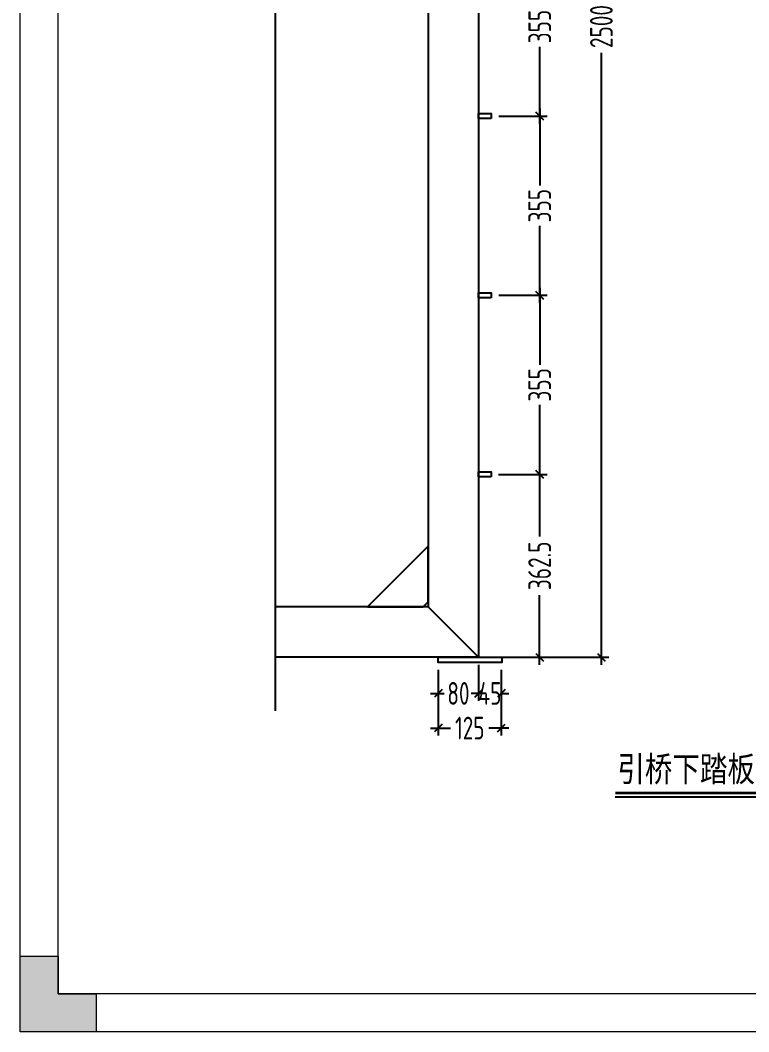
# Model space of a CAD drawing. Header units: millimetres. Extents: x 136606 to 1231039, y 82794 to 127364.
# Drawn here: x 860482 to 861925, y 122467 to 124472 of the extents above; entities that cross this region are included whole.
import ezdxf

# ---------------------------------------------------------------- set-up
doc = ezdxf.new("R2010")
doc.units = ezdxf.units.MM
doc.linetypes.add('PHANTOM2', pattern=[1.25, 0.625, -0.125, 0.125, -0.125, 0.125, -0.125])
for name, color, linetype in [('100x100铝方通', 3, 'Continuous'), ('HR-Break', 1, 'PHANTOM2'), ('HR-dimension', 9, 'Continuous'), ('HR-Zhuliang', 3, 'Continuous'), ('标注', 9, 'Continuous'), ('铝条', 31, 'Continuous'), ('铝通', 4, 'Continuous')]:
    doc.layers.add(name, color=color, linetype=linetype)
doc.layers.add('图框', color=7, linetype='Continuous', lineweight=13)
doc.layers.add('文本', color=3, linetype='Continuous', lineweight=13)
doc.styles.add('hztxt', font='ros1.shx', dxfattribs={"width": 0.8, "bigfont": 'hztxt.shx'})
doc.styles.add('工程字体', font='arial.ttf', dxfattribs={"width": 0.8})
doc.dimstyles.new('DIM-15', dxfattribs={"dimscale": 15, "dimtxt": 3, "dimasz": 1, "dimexe": 1, "dimexo": 1, "dimgap": 0.5, "dimtad": 0, "dimdec": 1, "dimrnd": 0.0005, "dimzin": 9, "dimdsep": 46, "dimtxsty": 'hztxt', "dimblk": 'OBLIQUE', "dimcen": 0, "dimdle": 1, "dimclrd": 9, "dimclre": 9, "dimclrt": 2, "dimazin": 2, "dimtfac": 1, "dimtdec": 1, "dimtix": 1, "dimtofl": 0, "dimtmove": 2, "dimatfit": 3, "dimfxl": 1, "dimarcsym": 2})

# ---------------------------------------------------------------- blocks, each defined once
blk = doc.blocks.new('_Oblique')
at = {"color": 0, "linetype": 'ByBlock', "lineweight": -2}
blk.add_line((-0.5, -0.5), (0.5, 0.5), dxfattribs=at)
blk = doc.blocks.new('*D1192')
at = {"layer": 'Defpoints', "color": 0, "ltscale": 1.5, "transparency": 16777216}
for p in [(861390, 125709.4), (861389.9, 123209.5), (861633.3, 123209.5)]:
    blk.add_point(p, dxfattribs=at)
at = {"layer": 'HR-dimension', "color": 9, "lineweight": -2, "ltscale": 1.5, "transparency": 16777216}
for p, q in [((861633.3, 125724.4), (861633.3, 124511.3)), ((861405, 125709.4), (861648.3, 125709.4)), ((861633.3, 123194.5), (861633.3, 124407.5)), ((861404.9, 123209.5), (861648.3, 123209.5))]:
    blk.add_line(p, q, dxfattribs=at)
at = {"layer": 'HR-dimension', "color": 9, "lineweight": -2, "ltscale": 1.5, "transparency": 16777216, "xscale": 15, "yscale": 15, "zscale": 15}
for p, rotation in [((861633.3, 125709.4), 90), ((861633.3, 123209.5), 270)]:
    blk.add_blockref('_Oblique', p, dxfattribs=dict(at, rotation=rotation))
at = {"layer": 'HR-dimension', "color": 2, "ltscale": 1.5, "transparency": 16777216, "insert": (861633.3, 124459.4), "char_height": 45, "attachment_point": 5, "rotation": 90, "style": 'hztxt'}
blk.add_mtext('2500', dxfattribs=at)
blk = doc.blocks.new('*U946')
blk.add_line((0, 0), (46.16, 0))
at = {"const_width": 0.5}
blk.add_lwpolyline([(0, 0.75), (46.16, 0.75)], dxfattribs=at)
at = {"style": '工程字体', "width": 0.8}
blk.add_attdef('图名标注', (0.42, 3), '', height=5, dxfattribs=at)
blk = doc.blocks.new('*D1078')
at = {"layer": 'Defpoints', "color": 0, "ltscale": 1.5, "transparency": 16777216}
for p in [(861310, 123199.4), (861434.9, 123199.4), (861434.9, 123069.2)]:
    blk.add_point(p, dxfattribs=at)
at = {"layer": 'HR-dimension', "color": 9, "lineweight": -2, "ltscale": 1.5, "transparency": 16777216}
for p, q in [((861310, 123184.4), (861310, 123054.2)), ((861434.9, 123184.4), (861434.9, 123054.2)), ((861295, 123069.2), (861334.4, 123069.2)), ((861449.9, 123069.2), (861410.6, 123069.2))]:
    blk.add_line(p, q, dxfattribs=at)
at = {"layer": 'HR-dimension', "color": 9, "lineweight": -2, "ltscale": 1.5, "transparency": 16777216, "xscale": 15, "yscale": 15, "zscale": 15, "rotation": 180}
blk.add_blockref('_Oblique', (861310, 123069.2), dxfattribs=at)
at = {"layer": 'HR-dimension', "color": 9, "lineweight": -2, "ltscale": 1.5, "transparency": 16777216, "xscale": 15, "yscale": 15, "zscale": 15}
blk.add_blockref('_Oblique', (861434.9, 123069.2), dxfattribs=at)
at = {"layer": 'HR-dimension', "color": 2, "ltscale": 1.5, "transparency": 16777216, "insert": (861372.5, 123069.2), "char_height": 45, "attachment_point": 5, "style": 'hztxt'}
blk.add_mtext('125', dxfattribs=at)
blk = doc.blocks.new('*D1079')
at = {"layer": 'Defpoints', "color": 0, "ltscale": 1.5, "transparency": 16777216}
for p in [(861310, 123199.4), (861390, 123209.4), (861390, 123137.9)]:
    blk.add_point(p, dxfattribs=at)
at = {"layer": 'HR-dimension', "color": 9, "lineweight": -2, "ltscale": 1.5, "transparency": 16777216}
for p, q in [((861310, 123184.4), (861310, 123122.9)), ((861390, 123194.4), (861390, 123122.9)), ((861295, 123137.9), (861322.1, 123137.9)), ((861405, 123137.9), (861377.9, 123137.9))]:
    blk.add_line(p, q, dxfattribs=at)
at = {"layer": 'HR-dimension', "color": 9, "lineweight": -2, "ltscale": 1.5, "transparency": 16777216, "xscale": 15, "yscale": 15, "zscale": 15, "rotation": 180}
blk.add_blockref('_Oblique', (861310, 123137.9), dxfattribs=at)
at = {"layer": 'HR-dimension', "color": 9, "lineweight": -2, "ltscale": 1.5, "transparency": 16777216, "xscale": 15, "yscale": 15, "zscale": 15}
blk.add_blockref('_Oblique', (861390, 123137.9), dxfattribs=at)
at = {"layer": 'HR-dimension', "color": 2, "ltscale": 1.5, "transparency": 16777216, "insert": (861350, 123137.9), "char_height": 45, "attachment_point": 5, "style": 'hztxt'}
blk.add_mtext('80', dxfattribs=at)
blk = doc.blocks.new('*D1080')
at = {"layer": 'Defpoints', "color": 0, "ltscale": 1.5, "transparency": 16777216}
for p in [(861390, 123209.4), (861434.9, 123199.4), (861434.9, 123137.9)]:
    blk.add_point(p, dxfattribs=at)
at = {"layer": 'HR-dimension', "color": 9, "lineweight": -2, "ltscale": 1.5, "transparency": 16777216}
for p, q in [((861390, 123194.4), (861390, 123122.9)), ((861434.9, 123184.4), (861434.9, 123122.9)), ((861390, 123137.9), (861375, 123137.9)), ((861434.9, 123137.9), (861449.9, 123137.9))]:
    blk.add_line(p, q, dxfattribs=at)
at = {"layer": 'HR-dimension', "color": 9, "lineweight": -2, "ltscale": 1.5, "transparency": 16777216, "xscale": 15, "yscale": 15, "zscale": 15}
blk.add_blockref('_Oblique', (861390, 123137.9), dxfattribs=at)
at = {"layer": 'HR-dimension', "color": 9, "lineweight": -2, "ltscale": 1.5, "transparency": 16777216, "xscale": 15, "yscale": 15, "zscale": 15, "rotation": 180}
blk.add_blockref('_Oblique', (861434.9, 123137.9), dxfattribs=at)
at = {"layer": 'HR-dimension', "color": 2, "ltscale": 1.5, "transparency": 16777216, "insert": (861412.5, 123137.9), "char_height": 45, "attachment_point": 5, "style": 'hztxt'}
blk.add_mtext('45', dxfattribs=at)
blk = doc.blocks.new('GW-TK')
at = {"layer": '图框', "linetype": 'Continuous', "lineweight": 0}
h = blk.add_hatch(color=256, dxfattribs=at)
h.dxf.hatch_style = 1
h.paths.add_polyline_path([(927193.56, 464418.01), (927193.56, 464423.01), (927188.55, 464423.01), (927188.55, 464428.01), (927183.55, 464428.01), (927183.55, 464418.01)])
at = {"layer": '图框'}
for points in [[(927183.55, 464715.01), (927603.55, 464715.01), (927603.55, 464418.01), (927183.55, 464418.01)], [(927188.55, 464710.01), (927598.55, 464710.01), (927598.55, 464423.01), (927188.55, 464423.01)]]:
    blk.add_lwpolyline(points, close=True, dxfattribs=at)
at = {"layer": '图框', "linetype": 'Continuous', "lineweight": 0}
blk.add_lwpolyline([(927188.55, 464428.01), (927188.55, 464423.01), (927193.56, 464423.01), (927193.56, 464418.01), (927183.55, 464418.01), (927183.55, 464428.01)], close=True, dxfattribs=at)
blk = doc.blocks.new('*D1136')
at = {"layer": 'Defpoints', "color": 0, "ltscale": 1.5, "transparency": 16777216}
for p in [(861414.9, 124636.9), (861414.8, 124281.9), (861511.1, 124281.9)]:
    blk.add_point(p, dxfattribs=at)
at = {"layer": 'HR-dimension', "color": 9, "lineweight": -2, "ltscale": 1.5, "transparency": 16777216}
for p, q in [((861511.1, 124651.9), (861511.1, 124499.3)), ((861429.9, 124636.9), (861526.1, 124636.9)), ((861511.1, 124266.9), (861511.1, 124419.5)), ((861429.8, 124281.9), (861526.1, 124281.9))]:
    blk.add_line(p, q, dxfattribs=at)
at = {"layer": 'HR-dimension', "color": 9, "lineweight": -2, "ltscale": 1.5, "transparency": 16777216, "xscale": 15, "yscale": 15, "zscale": 15}
for p, rotation in [((861511.1, 124636.9), 90), ((861511.1, 124281.9), 270)]:
    blk.add_blockref('_Oblique', p, dxfattribs=dict(at, rotation=rotation))
at = {"layer": 'HR-dimension', "color": 2, "ltscale": 1.5, "transparency": 16777216, "insert": (861511.1, 124459.4), "char_height": 45, "attachment_point": 5, "rotation": 90, "style": 'hztxt'}
blk.add_mtext('355', dxfattribs=at)
blk = doc.blocks.new('*D1137')
at = {"layer": 'Defpoints', "color": 0, "ltscale": 1.5, "transparency": 16777216}
for p in [(861414.8, 124281.9), (861414.8, 123926.9), (861511, 123926.9)]:
    blk.add_point(p, dxfattribs=at)
at = {"layer": 'HR-dimension', "color": 9, "lineweight": -2, "ltscale": 1.5, "transparency": 16777216}
for p, q in [((861429.8, 124281.9), (861526, 124281.9)), ((861511, 124296.9), (861511, 124144.3)), ((861511, 123911.9), (861511, 124064.5)), ((861429.8, 123926.9), (861526, 123926.9))]:
    blk.add_line(p, q, dxfattribs=at)
at = {"layer": 'HR-dimension', "color": 9, "lineweight": -2, "ltscale": 1.5, "transparency": 16777216, "xscale": 15, "yscale": 15, "zscale": 15}
for p, rotation in [((861511, 124281.9), 90), ((861511, 123926.9), 270)]:
    blk.add_blockref('_Oblique', p, dxfattribs=dict(at, rotation=rotation))
at = {"layer": 'HR-dimension', "color": 2, "ltscale": 1.5, "transparency": 16777216, "insert": (861511, 124104.4), "char_height": 45, "attachment_point": 5, "rotation": 90, "style": 'hztxt'}
blk.add_mtext('355', dxfattribs=at)
blk = doc.blocks.new('*D1138')
at = {"layer": 'Defpoints', "color": 0, "ltscale": 1.5, "transparency": 16777216}
for p in [(861414.8, 123926.9), (861414.7, 123571.9), (861511, 123571.9)]:
    blk.add_point(p, dxfattribs=at)
at = {"layer": 'HR-dimension', "color": 9, "lineweight": -2, "ltscale": 1.5, "transparency": 16777216}
for p, q in [((861511, 123941.9), (861511, 123789.3)), ((861429.8, 123926.9), (861526, 123926.9)), ((861511, 123556.9), (861511, 123709.5)), ((861429.7, 123571.9), (861526, 123571.9))]:
    blk.add_line(p, q, dxfattribs=at)
at = {"layer": 'HR-dimension', "color": 9, "lineweight": -2, "ltscale": 1.5, "transparency": 16777216, "xscale": 15, "yscale": 15, "zscale": 15}
for p, rotation in [((861511, 123926.9), 90), ((861511, 123571.9), 270)]:
    blk.add_blockref('_Oblique', p, dxfattribs=dict(at, rotation=rotation))
at = {"layer": 'HR-dimension', "color": 2, "ltscale": 1.5, "transparency": 16777216, "insert": (861511, 123749.4), "char_height": 45, "attachment_point": 5, "rotation": 90, "style": 'hztxt'}
blk.add_mtext('355', dxfattribs=at)
blk = doc.blocks.new('*D1139')
at = {"layer": 'Defpoints', "color": 0, "ltscale": 1.5, "transparency": 16777216}
for p in [(861414.7, 123571.9), (861435.8, 123209.4), (861510.9, 123209.4)]:
    blk.add_point(p, dxfattribs=at)
at = {"layer": 'HR-dimension', "color": 9, "lineweight": -2, "ltscale": 1.5, "transparency": 16777216}
for p, q in [((861510.9, 123586.9), (861510.9, 123448.6)), ((861429.7, 123571.9), (861525.9, 123571.9)), ((861510.9, 123194.4), (861510.9, 123332.8)), ((861450.8, 123209.4), (861525.9, 123209.4))]:
    blk.add_line(p, q, dxfattribs=at)
at = {"layer": 'HR-dimension', "color": 9, "lineweight": -2, "ltscale": 1.5, "transparency": 16777216, "xscale": 15, "yscale": 15, "zscale": 15}
for p, rotation in [((861510.9, 123571.9), 90), ((861510.9, 123209.4), 270)]:
    blk.add_blockref('_Oblique', p, dxfattribs=dict(at, rotation=rotation))
at = {"layer": 'HR-dimension', "color": 2, "ltscale": 1.5, "transparency": 16777216, "insert": (861510.9, 123390.7), "char_height": 45, "attachment_point": 5, "rotation": 90, "style": 'hztxt'}
blk.add_mtext('362.5', dxfattribs=at)

msp = doc.modelspace()

# ---------------------------------------------------------------- linework, layer by layer
at = {"layer": '100x100铝方通'}
msp.add_lwpolyline([(861389.9819, 123309.4022), (861389.9819, 123209.4022), (860986.8061, 123209.4131)], dxfattribs=at)
at = {"layer": 'HR-Break', "linetype": 'Continuous'}
msp.add_lwpolyline([(860986.7818, 125854.8252), (860986.7818, 124818.7881), (861008.6568, 124809.4131), (860964.9068, 124809.4131), (860986.7818, 124800.0381), (860986.7818, 123103.0628)], dxfattribs=at)
at = {"layer": 'HR-Zhuliang'}
msp.add_line((861289.9437, 123309.4429), (861389.9819, 123209.4095), dxfattribs=at)
for points in [[(860986.8061, 125709.4131), (861389.9819, 125709.4022), (861389.9414, 123209.4022), (860986.8061, 123209.4131)], [(860986.8039, 125609.4131), (861289.9796, 125609.4045), (861289.9437, 123309.4045), (860986.8083, 123309.4131)]]:
    msp.add_lwpolyline(points, dxfattribs=at)
at = {"layer": '标注', "linetype": 'Continuous'}
for points in [[(861414.8192, 124276.9261), (861389.8129, 124276.9261), (861389.8129, 124286.9261), (861414.8192, 124286.9261)], [(861414.7509, 123921.9261), (861389.7445, 123921.9261), (861389.7445, 123931.9261), (861414.7509, 123931.9261)], [(861414.6826, 123566.9261), (861389.6762, 123566.9261), (861389.6762, 123576.9261), (861414.6826, 123576.9261)]]:
    msp.add_lwpolyline(points, close=True, dxfattribs=at)
at = {"layer": '铝条'}
msp.add_lwpolyline([(861289.9435, 123319.4047), (861289.9435, 123429.4047), (861169.9435, 123309.4047), (861279.9435, 123309.4047)], close=True, dxfattribs=at)
at = {"layer": '铝通'}
msp.add_lwpolyline([(861309.9831, 123209.4044), (861435.8397, 123209.4044), (861435.8397, 123199.4044), (861309.9831, 123199.4044)], close=True, dxfattribs=at)

# ---------------------------------------------------------------- block references
at = {"xscale": 10, "yscale": 10, "zscale": 10}
msp.add_blockref('*U946', (861660.5639, 122933.0867), dxfattribs=at).add_auto_attribs({'图名标注': '引桥下踏板结构图'})
at = {"layer": '文本', "xscale": 15, "yscale": 15, "zscale": 15}
msp.add_blockref('GW-TK', (-13047271.3832, -6843802.7788), dxfattribs=at)

# ---------------------------------------------------------------- dimensions: what is measured, and where the dimension line sits
at = {"layer": 'HR-dimension', "ltscale": 1.5}
for base, p1, p2, picture, middle in [((861633.2728, 123209.45), (861389.9819, 125709.4022), (861389.9414, 123209.45), '*D1192', (861633.2728, 124459.4261)), ((861511.0919, 124281.9261), (861414.8875, 124636.9261), (861414.8192, 124281.9261), '*D1136', (861511.0919, 124459.4261)), ((861511.0236, 123926.9261), (861414.8192, 124281.9261), (861414.7509, 123926.9261), '*D1137', (861511.0236, 124104.4261)), ((861510.9553, 123571.9261), (861414.7509, 123926.9261), (861414.6826, 123571.9261), '*D1138', (861510.9553, 123749.4261)), ((861510.887, 123209.4044), (861414.6826, 123571.9261), (861435.8397, 123209.4044), '*D1139', (861510.887, 123390.6653))]:
    dim = msp.add_linear_dim(base=base, p1=p1, p2=p2, angle=90, dimstyle='DIM-15', dxfattribs=at)
    dim.commit()
    dim.dimension.update_dxf_attribs({"geometry": picture, "text_midpoint": middle})
for base, p1, p2, picture, middle in [((861389.9819, 123137.8989), (861309.9819, 123199.4045), (861389.9819, 123209.4067), '*D1079', (861349.9819, 123137.8989)), ((861434.9397, 123069.1965), (861309.9819, 123199.4045), (861434.9397, 123199.4045), '*D1078', (861372.4608, 123069.1965)), ((861434.9397, 123137.8989), (861389.9819, 123209.4067), (861434.9397, 123199.4045), '*D1080', (861412.4608, 123137.8989))]:
    dim = msp.add_linear_dim(base=base, p1=p1, p2=p2, dimstyle='DIM-15', dxfattribs=at)
    dim.commit()
    dim.dimension.update_dxf_attribs({"geometry": picture, "text_midpoint": middle})

doc.saveas('drawing.dxf')
